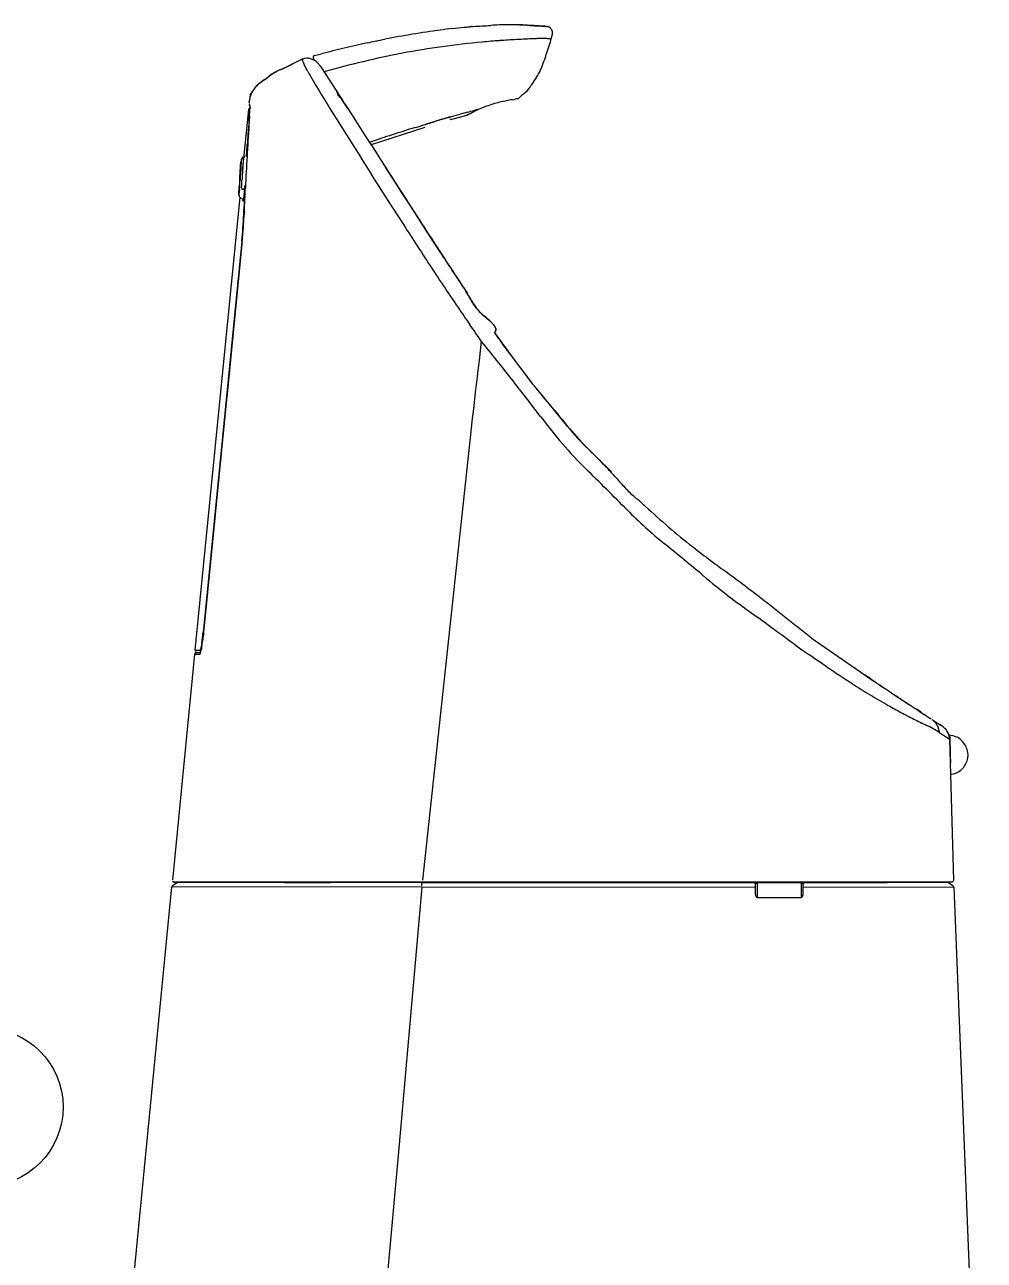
# Model space of a CAD drawing. Units: millimetres at full size. Extents: x -10070 to 9730, y -7239 to 6561.
# Drawn here: x -8074.2 to -7832, y -4742.1 to -4430.2 of the extents above; entities that cross this region are included whole.
import ezdxf

# ---------------------------------------------------------------- set-up
doc = ezdxf.new("R2010")
doc.units = ezdxf.units.MM
doc.header["$LTSCALE"] = 50
doc.header["$PDMODE"] = 32
doc.header["$PDSIZE"] = 40
doc.layers.add('B-F_寸法・方位', color=7, linetype='Continuous', lineweight=25)

msp = doc.modelspace()

# ---------------------------------------------------------------- linework, layer by layer
at = {"layer": 'B-F_寸法・方位'}
for p, q in [((-7963.27, -4430.89), (-7963.04, -4430.87)), ((-7963.04, -4430.87), (-7962.81, -4430.84)), ((-7962.81, -4430.84), (-7962.57, -4430.82)), ((-7962.57, -4430.82), (-7962.34, -4430.8)), ((-7962.34, -4430.8), (-7962.11, -4430.78)), ((-7962.11, -4430.78), (-7961.87, -4430.75)), ((-7961.87, -4430.75), (-7961.73, -4430.74)), ((-7961.5, -4430.72), (-7961.39, -4430.71)), ((-7961.18, -4430.69), (-7961.39, -4430.71)), ((-7961.18, -4430.69), (-7961.08, -4430.68)), ((-7961.08, -4430.68), (-7960.94, -4430.66)), ((-7960.94, -4430.66), (-7959.45, -4430.6)), ((-7941, -4432.71), (-7941.26, -4433.66)), ((-8001.06, -4438.04), (-7999.29, -4437.6)), ((-8000.23, -4439.86), (-7999.59, -4440.62)), ((-8000.23, -4439.86), (-7999.59, -4440.62)), ((-8017.55, -4450.16), (-8017.42, -4450.16)), ((-7992.64, -4451.38), (-7993.75, -4449.66)), ((-8017.7, -4451.66), (-8019.25, -4467.3)), ((-8017.7, -4451.66), (-8017.47, -4451.66)), ((-8017.43, -4453.24), (-8017.58, -4455.65)), ((-8017.43, -4453.25), (-8017.58, -4455.67)), ((-7997.14, -4451.38), (-7991.37, -4460.56)), ((-7992.64, -4451.38), (-7991.11, -4453.77)), ((-7991.11, -4453.77), (-7989.57, -4456.16)), ((-7966.73, -4453.52), (-7966.12, -4453.35)), ((-7962.59, -4453.14), (-7966.44, -4454.21)), ((-7966.12, -4453.35), (-7965.51, -4453.18)), ((-7965.51, -4453.18), (-7964.9, -4453.01)), ((-7964.9, -4453.01), (-7964.29, -4452.83)), ((-7960.63, -4451.82), (-7960.49, -4451.78)), ((-8017.76, -4457), (-8017.82, -4457.88)), ((-8017.7, -4456.13), (-8017.76, -4457)), ((-8017.64, -4455.26), (-8017.7, -4456.13)), ((-8017.58, -4454.39), (-8017.64, -4455.26)), ((-7989.57, -4456.16), (-7988.04, -4458.55)), ((-7973.15, -4456.16), (-7986.75, -4460.57)), ((-7972.35, -4455.18), (-7972.17, -4455.13)), ((-7972.35, -4455.18), (-7972.18, -4455.13)), ((-7972.18, -4455.13), (-7972.01, -4455.08)), ((-7972.17, -4455.13), (-7971.99, -4455.07)), ((-7972.01, -4455.08), (-7971.84, -4455.02)), ((-7971.99, -4455.07), (-7971.81, -4455.02)), ((-7971.84, -4455.02), (-7971.66, -4454.97)), ((-7971.81, -4455.02), (-7971.63, -4454.96)), ((-7971.66, -4454.97), (-7971.49, -4454.92)), ((-7971.63, -4454.96), (-7971.46, -4454.91)), ((-7971.15, -4454.81), (-7971.49, -4454.92)), ((-7971.46, -4454.91), (-7971.28, -4454.85)), ((-7971.28, -4454.85), (-7971.1, -4454.8)), ((-7971.15, -4454.81), (-7970.98, -4454.76)), ((-7971.1, -4454.8), (-7970.92, -4454.74)), ((-7970.98, -4454.76), (-7970.81, -4454.71)), ((-7970.92, -4454.74), (-7970.74, -4454.69)), ((-7970.81, -4454.71), (-7970.64, -4454.65)), ((-7970.74, -4454.69), (-7970.56, -4454.63)), ((-7970.56, -4454.63), (-7970.23, -4454.53)), ((-7988.04, -4458.55), (-7986.51, -4460.94)), ((-7987.36, -4459.62), (-7986.26, -4461.34)), ((-8018.15, -4463.11), (-8018.21, -4463.54)), ((-7986.51, -4460.94), (-7984.98, -4463.33)), ((-8019.51, -4464.32), (-8019.68, -4465.58)), ((-8019.56, -4465.06), (-8019.6, -4465.8)), ((-8019.51, -4464.32), (-8019.56, -4465.06)), ((-7984.98, -4463.33), (-7983.45, -4465.73)), ((-7983.79, -4465.19), (-7983.39, -4465.83)), ((-7983.45, -4465.73), (-7981.92, -4468.12)), ((-7983.39, -4465.83), (-7982.98, -4466.46)), ((-7981.88, -4475.56), (-7986.63, -4468.07)), ((-7982.98, -4466.46), (-7982.58, -4467.09)), ((-7982.58, -4467.09), (-7982.17, -4467.73)), ((-7982.17, -4467.73), (-7981.77, -4468.36)), ((-7981.92, -4468.12), (-7980.39, -4470.51)), ((-7981.09, -4469.42), (-7979.98, -4471.15)), ((-8019.93, -4471.75), (-8020.11, -4473.01)), ((-8018.65, -4471.47), (-8018.64, -4471.26)), ((-8018.64, -4471.26), (-8018.57, -4470.82)), ((-8018.57, -4470.8), (-8018.63, -4471.24)), ((-7980.39, -4470.51), (-7978.86, -4472.9)), ((-7979.31, -4472.21), (-7977.33, -4475.3)), ((-8019.89, -4473.77), (-8031.2, -4588.16)), ((-7981.88, -4475.56), (-7981.73, -4475.78)), ((-7981.73, -4475.78), (-7979.51, -4479.25)), ((-7978.86, -4472.9), (-7977.33, -4475.3)), ((-7977.33, -4475.3), (-7972.55, -4482.73)), ((-8019.37, -4484.85), (-8029.14, -4583.66)), ((-8019.26, -4484.8), (-8029.03, -4583.66)), ((-7966.98, -4491.23), (-7966.28, -4492.29)), ((-7965.58, -4493.34), (-7964.88, -4494.4)), ((-7964.19, -4495.45), (-7963.9, -4495.88)), ((-7963.49, -4496.51), (-7963.2, -4496.94)), ((-7955.64, -4507.95), (-7955.57, -4508.04)), ((-7955.57, -4508.04), (-7954.63, -4509.34)), ((-7955.57, -4508.04), (-7955.03, -4508.79)), ((-7955.03, -4508.79), (-7954.48, -4509.54)), ((-7958.92, -4510.11), (-7958.85, -4510.21)), ((-7949.05, -4516.92), (-7948.02, -4518.28)), ((-7947.69, -4518.71), (-7945.99, -4520.95)), ((-7961.76, -4534.56), (-7973.76, -4646.19)), ((-8026.1, -4554), (-8029.03, -4583.66)), ((-7875.57, -4585.08), (-7874.59, -4585.77)), ((-7874.59, -4585.77), (-7862.05, -4594.43)), ((-8031.3, -4589.16), (-8036.9, -4646.16)), ((-8031.3, -4589.16), (-8029.93, -4589.16)), ((-8031.2, -4588.16), (-8029.86, -4588.16)), ((-8029.86, -4588.16), (-8029.84, -4588.37)), ((-7860.06, -4595.77), (-7859.41, -4596.2)), ((-7850.44, -4602.18), (-7849.91, -4602.53)), ((-7849.91, -4602.53), (-7849.38, -4602.88)), ((-7849.38, -4602.88), (-7848.85, -4603.22)), ((-7848.85, -4603.22), (-7848.32, -4603.57)), ((-7848.32, -4603.57), (-7847.8, -4603.92)), ((-7847.8, -4603.92), (-7847.27, -4604.27)), ((-7847.27, -4604.27), (-7846.74, -4604.61)), ((-7846.74, -4604.61), (-7846.21, -4604.96)), ((-7846.21, -4604.96), (-7845.68, -4605.3)), ((-7845.47, -4605.44), (-7845.68, -4605.3)), ((-7845.47, -4605.44), (-7845.36, -4605.51)), ((-7840.71, -4610.6), (-7839.7, -4646.2)), ((-7840.59, -4614.55), (-7840.53, -4616.63)), ((-7840.49, -4618.17), (-7840.47, -4618.91)), ((-8036.84, -4647.51), (-8035.68, -4646.79)), ((-7840.2, -4646.71), (-8036.41, -4646.71)), ((-8008.71, -4646.79), (-8035.68, -4646.79)), ((-8008.71, -4646.79), (-7997.11, -4646.79)), ((-7973.91, -4646.8), (-7997.11, -4646.79)), ((-7973.91, -4646.8), (-7890.21, -4646.8)), ((-7973.91, -4647.59), (-7973.91, -4646.8)), ((-7889.71, -4649.78), (-7889.71, -4647.21)), ((-7889.21, -4650.56), (-7889.21, -4646.79)), ((-7889.21, -4646.79), (-7878.21, -4646.79)), ((-7878.21, -4646.79), (-7878.21, -4650.58)), ((-7877.71, -4649.8), (-7877.71, -4647.21)), ((-7877.21, -4646.8), (-7875.26, -4646.8)), ((-7875.26, -4646.8), (-7856.49, -4646.8)), ((-7843.64, -4646.8), (-7856.49, -4646.8)), ((-7841.02, -4646.8), (-7843.64, -4646.8)), ((-7841.02, -4646.8), (-7839.86, -4647.6)), ((-8073.86, -5026.16), (-8037.07, -4647.88)), ((-7973.94, -4647.99), (-8037.07, -4647.88)), ((-7973.94, -4647.99), (-7979.65, -4712.93)), ((-7889.71, -4648), (-7973.94, -4647.99)), ((-7839.65, -4647.99), (-7877.71, -4648)), ((-7839.65, -4647.99), (-7831.97, -4840.13)), ((-7889.21, -4650.56), (-7878.21, -4650.58)), ((-7979.65, -4712.93), (-7985.54, -4777.87))]:
    msp.add_line(p, q, dxfattribs=at)
for points in [[(-7961.73, -4430.74), (-7961.6, -4430.73), (-7961.5, -4430.72)], [(-7999.59, -4440.62), (-7999.45, -4440.84), (-7999.3, -4441.07), (-7999.15, -4441.29), (-7999.01, -4441.52), (-7998.86, -4441.74), (-7998.72, -4441.97), (-7998.57, -4442.19), (-7998.42, -4442.42), (-7998.28, -4442.64), (-7998.13, -4442.87)], [(-7999.59, -4440.62), (-7998.2, -4442.77), (-7996.81, -4444.92), (-7995.42, -4447.07), (-7994.86, -4447.93), (-7994.31, -4448.79), (-7993.75, -4449.66)], [(-8019.68, -4465.58), (-8019.73, -4466.32), (-8019.77, -4467.06), (-8019.82, -4467.8), (-8019.86, -4468.55)], [(-8019.6, -4465.8), (-8019.65, -4466.55), (-8019.69, -4467.29)], [(-8019.02, -4464.01), (-8019.06, -4464.75), (-8019.1, -4465.5), (-8019.15, -4466.24), (-8019.19, -4466.98)], [(-8018.57, -4470.82), (-8018.61, -4471.55), (-8018.64, -4472.27), (-8018.67, -4473), (-8018.71, -4473.73)], [(-8018.78, -4472.86), (-8018.81, -4473.02), (-8018.83, -4473.19), (-8018.86, -4473.35), (-8018.88, -4473.52), (-8018.9, -4473.68), (-8018.93, -4473.84), (-8018.95, -4474.01), (-8018.98, -4474.17), (-8019, -4474.33), (-8019.02, -4474.5)], [(-8018.73, -4477.41), (-8018.75, -4477.86), (-8018.78, -4478.32)], [(-8019.26, -4484.8), (-8021.21, -4504.58), (-8023.17, -4524.35)], [(-7972.55, -4482.73), (-7970.89, -4485.28), (-7969.24, -4487.83)], [(-7958.92, -4510.11), (-7959.2, -4512.56), (-7959.49, -4515), (-7959.77, -4517.45), (-7960.06, -4519.89), (-7960.35, -4522.33), (-7960.63, -4524.78), (-7960.91, -4527.22), (-7961.19, -4529.67), (-7961.47, -4532.11), (-7961.76, -4534.56)], [(-7858.35, -4596.91), (-7857.56, -4597.44), (-7856.77, -4597.97), (-7855.98, -4598.5)], [(-7845.15, -4605.65), (-7844.89, -4605.82), (-7844.63, -4605.99), (-7844.36, -4606.16), (-7844.1, -4606.33), (-7843.84, -4606.51), (-7843.58, -4606.67), (-7843.32, -4606.84), (-7843.04, -4607.03), (-7842.93, -4607.09)], [(-7843.34, -4608.89), (-7843.08, -4609.06), (-7842.81, -4609.24), (-7842.55, -4609.41), (-7842.29, -4609.58), (-7842.02, -4609.75), (-7841.76, -4609.92), (-7841.5, -4610.09), (-7841.22, -4610.27), (-7840.98, -4610.43), (-7840.71, -4610.6)], [(-7840.72, -4609.58), (-7840.7, -4610.08), (-7840.59, -4614.55)]]:
    msp.add_lwpolyline(points, dxfattribs=at)
for centre, radius, start, end in [((-7943.48, -4625), 195.12, 97.6008, 99.6774), ((-7951.84, -4562.41), 131.98, 96.2848, 97.6008), ((-8208.17, -2234.93), 2209.57, 276.28483, 276.36343), ((-7965.91, -4300.92), 129.84, 272.1914, 274.1303), ((-7951.47, -4500.9), 70.66, 90.5685, 94.1303), ((-7951.5, -4497.26), 67.02, 86.4188, 90.5685), ((-7954.76, -4589.07), 158.85, 86.8796, 88.1963), ((-7895.27, -3598.73), 833.27, 266.41875, 266.75266), ((-8050.22, -6340.16), 1912.54, 86.77026, 86.87962), ((-7939.78, -4420.79), 10.23, 254.7373, 255.5423), ((-7941.79, -4428.59), 2.18, 255.5423, 259.321), ((-7942.45, -4432.11), 1.41, 41.7973, 79.321), ((-7942.8, -4432.43), 1.88, 13.1513, 41.7973), ((-7942.12, -4432.27), 1.18, 2.6981, 13.1513), ((-7947.65, -4623.01), 192.38, 102.0228, 103.7937), ((-8072.67, -4035.96), 407.82, 282.0228, 282.3442), ((-8421.23, -2443.23), 2038.25, 282.34415, 282.40844), ((-7832.48, -5275.93), 855.45, 99.67739, 100.15111), ((-7939.54, -4644.85), 211.09, 95.1995, 100.7222), ((-7939.24, -4648.08), 214.34, 94.034, 95.1995), ((-7934.62, -4713.63), 280.06, 93.142, 94.034), ((-7934.47, -4716.26), 282.68, 92.7001, 93.142), ((-7934.84, -4708.58), 275, 92.2459, 92.7001), ((-7935.43, -4693.5), 259.91, 92.0056, 92.2459), ((-7936.02, -4676.7), 243.1, 91.7487, 92.0056), ((-7942.97, -4448.89), 15.18, 87.6219, 91.7487), ((-7600.13, -4542.69), 358.13, 162.2754, 162.9511), ((-7942.11, -4428.21), 5.52, 267.6219, 278.9353), ((-7937.85, -4433.12), 3.18, 169.951, 172.5434), ((-7951.26, -4430.75), 10.44, 349.951, 350.7402), ((-7941.97, -4432.26), 1.03, 350.7402, 2.6981), ((-8000.75, -4438.63), 0.664, 117.8127, 157.271), ((-7618.65, -5963.08), 1572.26, 103.79366, 104.01035), ((-7938.67, -4649.44), 215.76, 100.7222, 106.1255), ((-7982.94, -4425.3), 42.28, 337.2319, 342.9511), ((-8027.84, -4399.09), 46.24, 293.0606, 296.9647), ((-8055.71, -4342.57), 109.24, 294.8901, 296.5032), ((-8046.81, -4360.43), 89.28, 296.5032, 298.4767), ((-8038.25, -4378.63), 69.2, 296.9647, 298.2007), ((-8167.5, -4137.6), 342.69, 298.2007, 298.4502), ((-8005.42, -4431.76), 7.24, 279.3612, 282.6737), ((-7995.12, -4435.86), 9.61, 198.4838, 208.9502), ((-8001.13, -4450.82), 12.29, 100.7215, 102.6736), ((-8106.37, -4497.4), 117.52, 28.0919, 28.9502), ((-8002.94, -4441.25), 2.55, 81.9714, 100.7215), ((-8003.09, -4442.25), 3.57, 68.4987, 81.9714), ((-8005.92, -4449.44), 11.29, 64.2465, 68.4987), ((-8000.9, -4438.57), 0.501, 157.271, 208.1136), ((-7999.62, -4437.55), 2.13, 216.011, 229.2826), ((-7992.47, -4429.24), 13.1, 229.2826, 231.448), ((-8002.22, -4441.77), 2.77, 47.0724, 64.2465), ((-8001.89, -4441.46), 2.3, 48.1315, 52.2411), ((-7996.83, -4435.81), 5.29, 228.1315, 229.9158), ((-7954.65, -4524.81), 99.98, 126.2493, 127.1951), ((-8141.58, -4265.1), 220.03, 305.1521, 305.9553), ((-8117.71, -4302.42), 175.79, 306.2493, 306.7872), ((-8004.6, -4453.69), 13.09, 113.0606, 126.7873), ((-8003.04, -4456.1), 15.92, 114.8901, 125.9553), ((-7801.34, -4328.48), 231.18, 209.4275, 212.1156), ((-7927.98, -4456.14), 21.18, 143.7751, 149.9198), ((-7952.84, -4437.93), 9.64, 323.7751, 337.2319), ((-8016.82, -4447.96), 0.463, 122.8537, 174.2648), ((-8014.21, -4448.82), 3.03, 141.3103, 169.7244), ((-8017.69, -4446.62), 1.14, 302.8537, 325.0207), ((-8046.13, -4426.71), 35.86, 325.0207, 327.1842), ((-8037.39, -4430.26), 26.66, 321.3103, 324.0775), ((-8012.77, -4448.23), 3.84, 127.1951, 147.1842), ((-8012.67, -4448.17), 3.86, 125.1521, 144.0775), ((-7997.76, -4448.22), 2.61, 22.328, 27.8286), ((-7996.24, -4447.59), 0.96, 7.4653, 22.328), ((-7993.64, -4447.25), 1.66, 187.4653, 229.8929), ((-7880.5, -4526.24), 103.72, 130.4783, 131.8091), ((-7952.39, -4442), 7.03, 310.4783, 329.9198), ((-8017.31, -4450.3), 0.228, 185.9633, 216.8344), ((-8017.15, -4450.29), 0.388, 185.9356, 204.8029), ((-8041.49, -4443.87), 24.69, 346.165, 349.7244), ((-8020.13, -4448.79), 2.8, 339.3272, 358.556), ((-8008.66, -4447.73), 9.09, 193.0494, 193.7973), ((-8017.28, -4450.35), 0.246, 204.8029, 234.1261), ((-8011.85, -4448.51), 5.81, 193.7973, 194.9674), ((-8018.19, -4450.96), 0.87, 28.5433, 36.8344), ((-8052.53, -4449.67), 35.26, 356.3304, 358.4639), ((-8004.7, -4449.18), 12.64, 174.2648, 178.556), ((-8046.05, -4450.07), 28.77, 356.2449, 358.8345), ((-7998.31, -4452.79), 5.58, 36.7278, 49.8929), ((-8000.49, -4454.42), 8.3, 28.9066, 36.7278), ((-7978.34, -4442.19), 17, 208.9066, 212.7279), ((-7946.15, -4482.17), 33.37, 107.1257, 113.1215), ((-7946.69, -4480.43), 31.54, 100.7839, 107.1257), ((-7882.59, -4816.94), 374.1, 100.6693, 100.7839), ((-7945.67, -4482.11), 33.38, 99.3852, 100.6693), ((-7953.43, -4435.21), 14.15, 279.3852, 282.421), ((-7949.45, -4453.26), 4.33, 92.5149, 102.421), ((-8017.07, -4451.87), 0.671, 102.1186, 162.1949), ((-8253.23, -4438.44), 236.19, 356.128, 356.4593), ((-8032.95, -4452.07), 15.48, 356.4593, 1.5079), ((-8539.01, -4418.47), 522.74, 356.1864, 356.3304), ((-8524.39, -4418.67), 508.14, 356.0982, 356.2449), ((-8017.24, -4451.54), 0.33, 89.391, 119.7148), ((-8017.13, -4441.09), 10.12, 269.391, 270.4038), ((-8058.35, -4149.36), 317.61, 286.3489, 286.6677), ((-8045.37, -4192.96), 272.12, 286.3089, 286.6811), ((-7586.21, -5723.78), 1326.07, 106.69944, 106.76667), ((-7965.96, -4458.29), 4.83, 102.375, 105.5794), ((-7966.67, -4455.56), 2.02, 99.34, 105.4779), ((-7966.52, -4455.74), 2.22, 95.4162, 102.375), ((-7968.18, -4446.4), 7.27, 279.34, 281.0419), ((-7877.52, -4761.16), 320.3, 105.3782, 105.7181), ((-7937.35, -4498.99), 52.33, 116.7958, 118.8353), ((-8274.87, -3316.43), 1178.08, 285.37822, 285.47062), ((-7946.91, -4480.06), 31.12, 113.3672, 116.7958), ((-7950.42, -4490.65), 40.15, 103.6172, 104.5249), ((-7943.39, -4519.65), 69.99, 103.0965, 103.6172), ((-4419.25, -4679.18), 3605.26, 176.44529, 176.57017), ((-4419.11, -4678.76), 3605.38, 176.45236, 176.57733), ((-7882.51, -4760.48), 318.21, 107.0121, 108.1047), ((-8114.63, -4001.8), 475.19, 287.0121, 287.3257), ((-7972.85, -4455.7), 0.313, 110.4189, 159.7303), ((-8680.47, -2187.99), 2375.21, 287.32567, 287.38841), ((-7976.83, -4445.02), 11.08, 290.4189, 291.9057), ((-7970.93, -4459.67), 4.71, 109.6882, 111.9057), ((-7970.21, -4461.7), 6.86, 108.1656, 109.6882), ((-7951.39, -4513.99), 62.38, 106.3488, 107.9719), ((-7952.97, -4508.76), 56.92, 106.3089, 108.0878), ((-7849.81, -4848.83), 412.28, 106.7667, 106.9829), ((-7966.48, -4453.83), 0.378, 208.1444, 241.8037), ((-7966.45, -4453.78), 0.432, 241.8037, 271.4432), ((-7657.13, -4482.68), 361.55, 176.0655, 176.4812), ((-7820.79, -4949.26), 516.82, 108.1047, 108.7775), ((-8019.26, -4462.75), 1.12, 325.6718, 331.7228), ((-8018.84, -4462.97), 0.653, 331.7228, 342.0853), ((-8019.25, -4463.24), 1, 351.5279, 359.7748), ((-8017.98, -4463.24), 0.259, 148.5533, 179.7748), ((-8016.72, -4463.46), 1.48, 166.8493, 177.2575), ((-9344.77, -4378.91), 1329.29, 356.36811, 356.48115), ((-5992.94, -3203.35), 2361, 212.1739, 212.38926), ((-9111.6, -4404.86), 1093.6, 356.61999, 356.81634), ((-8037.89, -4462.62), 18.44, 350.8319, 352.8369), ((-7923.89, -4476.95), 96.45, 172.4535, 172.8369), ((-8018.32, -4464.72), 1.26, 132.3255, 159.4931), ((-8018.48, -4464.54), 1.02, 99.0449, 132.3255), ((-8018.56, -4464.16), 0.479, 133.7986, 161.2558), ((-8018.52, -4464.2), 0.536, 109.1717, 133.7986), ((-7566.96, -4490.53), 451.91, 176.5702, 177.5664), ((-7566.31, -4490.53), 452.55, 176.5773, 177.5729), ((-7176.24, -4519.16), 845.13, 176.61998, 176.87406), ((-7697.25, -4488.08), 323.2, 176.5347, 176.9306), ((-9185.46, -4409.13), 1167.21, 356.92455, 357.03421), ((-7702.78, -4485.94), 317.46, 176.631, 177.0342), ((-9188.24, -4408.6), 1170.5, 356.92227, 357.03162), ((-7701.38, -4485.7), 318.37, 176.6296, 177.0316), ((-1467.18, -275.48), 7747.26, 212.75012, 212.88909), ((-4517.94, -2244.8), 4116.1, 212.66906, 212.93016), ((-9242.43, -4405.23), 1224.19, 356.82608, 356.93061), ((-8019.08, -4471.39), 0.359, 188.8015, 224.9179), ((-8018.88, -4471.19), 0.645, 224.9179, 245.4824), ((-8019.26, -4470.9), 0.884, 277.4884, 297.5574), ((-8019.06, -4471.28), 0.454, 297.5574, 335.5215), ((-8034.06, -4470.7), 15.43, 351.9579, 354.5603), ((-8038.27, -4470.3), 19.65, 354.5603, 356.6033), ((-8973.86, -4430.74), 956.26, 357.38534, 357.56642), ((-8975.15, -4430.82), 957.55, 357.3919, 357.57287), ((-8019.62, -4473.05), 0.492, 175.5275, 192.0894), ((-8020.98, -4473.34), 0.897, 2.9713, 12.0894), ((-8019.5, -4473.26), 0.584, 182.9713, 196.6995), ((-8019.53, -4473.27), 0.554, 196.6995, 211.167), ((-8020.73, -4474), 0.85, 21.52, 31.167), ((-8019.59, -4473.54), 0.38, 201.5199, 222.89), ((-8018.81, -4472.82), 1.44, 222.89, 234.1645), ((-8019.1, -4473.23), 0.94, 234.1645, 251.4064), ((-8019.73, -4474.92), 0.865, 49.3954, 68.1272), ((-8019.44, -4474.59), 0.429, 12.614, 49.3954), ((-8019.61, -4474.61), 0.514, 343.4827, 357.8165), ((-8019.12, -4474.69), 0.106, 295.5079, 13.917), ((-8018.62, -4474.57), 0.407, 169.825, 193.917), ((-7749.27, -4486.02), 269.71, 177.388, 177.8508), ((-12794.39, -4256.27), 4780.77, 357.34912, 357.38534), ((-12800.82, -4256.55), 4787.19, 357.3557, 357.3919), ((-8252.81, -4465.23), 234.28, 356.0254, 356.8558), ((-8278.87, -4463.32), 260.51, 356.0876, 356.9063), ((-9009.69, -4438.72), 991.59, 357.72494, 357.85083), ((-8240.16, -4466.35), 221.7, 356.4369, 356.9054), ((-8156.59, -4471.92), 137.83, 354.6137, 356.0254), ((-8162.45, -4471.28), 143.83, 354.605, 356.0876), ((-8126.34, -4473.43), 107.66, 355.4723, 356.4369), ((-6504.09, -3533.05), 1752.75, 212.67255, 213.11056), ((-6489.19, -3523.01), 1766.7, 212.88909, 213.49845), ((-6385.48, -3454.37), 1891.07, 212.93016, 213.49845), ((-7799.11, -4377.25), 202.9, 213.0229, 214.4791), ((-7459.47, -4156.1), 612.16, 213.11056, 214.36463), ((-8202.74, -4654.44), 286.74, 33.4487, 34.4791), ((-7988, -4512.58), 29.37, 26.8338, 33.4487), ((-8008.71, -4527.95), 55.06, 29.8158, 33.4916), ((-7949.53, -4493.12), 13.74, 206.8338, 220.9197), ((-7951.11, -4494.95), 11.31, 209.8158, 227.5675), ((-7557.25, -4222.96), 493.71, 214.3646, 214.9627), ((-7949.79, -4493.34), 13.4, 220.9197, 230.8602), ((-7937.17, -4479.69), 31.98, 227.5675, 230.9927), ((-7979.49, -4529.85), 33.67, 46.8965, 50.8602), ((-8680.89, -5008.65), 877.37, 34.62615, 34.96269), ((-7965.16, -4514.24), 12.48, 42.2302, 50.9927), ((-7960.95, -4510.04), 6.54, 31.131, 46.8965), ((-7960.64, -4510.15), 6.39, 36.0499, 42.2302), ((-7956.18, -4507.16), 0.961, 304.593, 31.131), ((-7956.78, -4507.33), 1.6, 11.7957, 36.0499), ((-7956.27, -4507.03), 1.12, 304.593, 332.9858), ((-7955.99, -4507.17), 0.802, 332.9858, 11.7957), ((-7374.04, -4087.92), 717.4, 215.97417, 216.55206), ((-8413.89, -4843.12), 567.75, 35.6099, 35.9837), ((-8525.25, -4970.22), 729.67, 38.13237, 39.08265), ((-7846.33, -4436.63), 130.36, 215.6099, 217.2375), ((-7617.73, -4268.59), 414.05, 216.5521, 217.5533), ((-8517.09, -4963.82), 719.3, 37.16839, 38.13237), ((-8161.49, -4706.72), 284.52, 39.3661, 40.7626), ((-8236.19, -4768.59), 381.5, 39.3106, 40.4754), ((-8533.43, -5011.87), 765.62, 38.84709, 39.36608), ((-7446.42, -4121.93), 639.24, 219.31062, 220.00579), ((-7823.24, -4437.76), 151.42, 217.1684, 220.4561), ((-7886.75, -4491.05), 64.71, 218.8471, 225.8858), ((-7883.95, -4489.14), 68.03, 220.0058, 225.5899), ((-7864.7, -4473.11), 96.94, 220.4561, 225.5892), ((-8496.39, -5119.84), 811.1, 45.32358, 45.88582), ((-8071.12, -4680.2), 199.44, 43.6837, 45.5899), ((-8540.64, -5163.1), 868.97, 45.10505, 45.58916), ((-7980.73, -4593.87), 74.44, 41.12, 43.6837), ((-8868.11, -5491.77), 1332.93, 44.78944, 45.10505), ((-7870.95, -4498.03), 71.29, 221.12, 223.797), ((-7894.18, -4520.31), 39.1, 223.797, 226.2245), ((-7904.18, -4530.74), 24.65, 226.2245, 230.0736), ((-7896.32, -4521.36), 36.89, 230.0736, 231.6188), ((-7925.3, -4557.95), 9.79, 45.8001, 51.6188), ((-7838.77, -4469.98), 117.45, 224.7894, 231.012), ((-7905.22, -4537.29), 19.02, 225.8001, 227.7993), ((-7502.09, -4092.74), 619.14, 227.77042, 228.4949), ((-7877.58, -4506.81), 60.17, 227.7993, 228.4314), ((-7827.55, -4460.54), 128.02, 228.4949, 231.9977), ((-8287.92, -5024.86), 596.43, 49.78555, 51.01206), ((-7696.36, -4292.63), 341.1, 231.9977, 233.8006), ((-8152.46, -4915.83), 431.17, 52.3743, 53.8006), ((-7804.13, -4452.67), 152.86, 229.7856, 232.7119), ((-7716.19, -4337.18), 298.03, 232.7119, 234.213), ((-8310.42, -5120.77), 689.93, 51.65342, 52.3743), ((-8266.5, -5100.57), 643.03, 53.51708, 54.21304), ((-10018.91, -7280.47), 3443.69, 51.50899, 51.65342), ((-8168.91, -4568.41), 140.6, 352.8049, 353.2894), ((-8242.72, -4559.73), 214.92, 353.2894, 353.6064), ((-7215.83, -4675.69), 818.39, 173.54348, 173.67763), ((-8282.43, -4555.13), 255, 353.2493, 353.5759), ((-8821.95, -5851.68), 1577.22, 53.23334, 53.51708), ((-8030.98, -4587.44), 1.33, 327.3292, 350.8765), ((-8068.97, -4582.11), 39.81, 350.6994, 351.674), ((-8064.24, -4582.1), 35.02, 350.8765, 351.7826), ((-8010.18, -4589.91), 19.61, 170.1787, 171.7826), ((-8006.12, -4591.31), 23.71, 170.0525, 171.674), ((-8060.5, -4582.1), 31.45, 350.1874, 353.6776), ((-8041.29, -4584.52), 11.97, 350.1787, 352.8049), ((-8043.58, -4584.74), 14.32, 350.0525, 352.738), ((-8190.99, -4565.95), 162.92, 352.738, 353.2493), ((-8030.66, -4589.37), 0.671, 102.1262, 162.238), ((-8029.61, -4589.7), 1.77, 152.945, 162.2395), ((-8030.82, -4589.19), 0.468, 112.6612, 155.1497), ((-8030.93, -4589.03), 0.285, 99.1926, 152.945), ((-8030.82, -4588.32), 0.334, 207.0363, 248.2224), ((-8030.73, -4589.42), 0.723, 84.4011, 112.6612), ((-8030.28, -4586.97), 1.79, 248.2224, 256.2608), ((-8030.32, -4585.31), 3.41, 264.4011, 271.9066), ((-8029.74, -4602.77), 14.06, 90.0859, 91.9066), ((-8031.28, -4588.28), 1.61, 326.9553, 350.6994), ((-8099.62, -4927.06), 404.95, 55.7324, 56.8019), ((-7690.25, -4326.22), 322.09, 235.7324, 237.0771), ((-7789.84, -4480.04), 138.85, 237.0771, 239.27), ((-7875.41, -4615.71), 25.12, 54.2286, 57.8759), ((-7246, -3685.02), 1098.43, 235.88539, 236.24957), ((-7846.83, -4576.03), 23.77, 234.2286, 238.0835), ((-7712.57, -4350.05), 290.07, 239.27, 240.3198), ((-7313.7, -3786.34), 976.57, 236.24957, 236.65919), ((-7586.78, -4198.06), 482.52, 236.0882, 236.4835), ((-7253.53, -3694.89), 1086.04, 236.48353, 236.65919), ((-7788.85, -4483.88), 136.03, 240.3198, 241.8537), ((-7845.25, -4595.14), 8.75, 233.6448, 241.5701), ((-7862.09, -4626.24), 26.61, 58.9619, 61.5701), ((-7849.42, -4605.18), 2.04, 40.5013, 58.9619), ((-7766.22, -4441.58), 184, 241.8537, 242.9876), ((-7794.75, -4497.56), 121.17, 242.9876, 244.7115), ((-7846.62, -4602.79), 1.64, 220.5013, 243.4555), ((-7849.01, -4607.57), 3.7, 53.1091, 63.4555), ((-7844.68, -4601.8), 3.5, 233.1091, 244.0376), ((-7772.67, -4529.96), 104.8, 226.2412, 226.7499), ((-7846.39, -4608.32), 2.79, 27.8329, 46.7499), ((-8042.35, -4911.67), 364.05, 56.7197, 56.9285), ((-7857.69, -4630.77), 26.16, 56.7391, 64.7115), ((-7835.53, -4602.59), 9.49, 207.8329, 210.8364), ((-7844.82, -4608.13), 1.33, 9.593, 30.8364), ((-7868.26, -4612.1), 25.11, 8.4568, 9.593), ((-7835.66, -4607.25), 7.85, 188.4568, 192.0891), ((-7852.16, -4621.69), 17.27, 56.5429, 57.0156), ((-7836.04, -4597.29), 11.98, 236.5429, 237.2242), ((-7845.12, -4611.19), 4.63, 40.4098, 56.7197), ((-7774.37, -4535.88), 98.77, 226.3588, 226.8999), ((-7843.76, -4610.03), 2.79, 27.9111, 46.8999), ((-7843.95, -4610.19), 3.08, 28.2561, 40.4098), ((-7833.01, -4604.34), 9.37, 207.9111, 210.959), ((-7846.28, -4611.44), 5.73, 21.7005, 28.2561), ((-7842.19, -4609.84), 1.33, 9.6745, 30.959), ((-7843.02, -4610.15), 2.22, 4.9093, 21.7005), ((-7865.26, -4613.78), 24.74, 8.5185, 9.6745), ((-7842.7, -4620.26), 10.87, 71.2101, 79.4723), ((-7835.65, -4609.51), 5.17, 184.9093, 192.166), ((-7833.04, -4608.95), 7.85, 188.5185, 192.1611), ((-7840.4, -4613.5), 3.73, 47.4104, 71.2101), ((-7841.76, -4614.97), 5.72, 32.6116, 47.4104), ((-7842.19, -4615.25), 6.24, 19.0207, 32.6116), ((-7841.63, -4614.19), 5.64, 311.1645, 340.8437), ((-7840.38, -4614.63), 4.32, 340.8437, 19.0207), ((-7843.47, -4607.09), 12.81, 283.5803, 289.8869), ((-7840.39, -4615.61), 3.76, 289.8869, 311.1645), ((-8036.52, -4646.32), 0.335, 207.0549, 248.2216), ((-8035.98, -4644.98), 1.79, 248.2216, 256.267), ((-7889.86, -4644.92), 1.91, 259.2753, 263.6153), ((-7890.36, -4647.36), 0.671, 45.1309, 76.9878), ((-7890.1, -4647.11), 0.297, 56.2362, 83.6153), ((-7890.2, -4647.26), 0.472, 30.8869, 56.2362), ((-7890.36, -4647.36), 0.658, 12.7067, 45.1309), ((-7890.47, -4647.42), 0.781, 15.4307, 30.8869), ((-7888.36, -4647.55), 1.39, 159.9107, 165.812), ((-7889.2, -4647.25), 0.504, 143.6945, 159.9107), ((-7889.33, -4647.15), 0.342, 107.5519, 143.6945), ((-7889.18, -4647.61), 0.827, 92.1816, 107.5519), ((-7878.27, -4647.75), 0.963, 77.9518, 86.5897), ((-7878.16, -4647.25), 0.452, 59.6801, 77.9518), ((-7878.12, -4647.18), 0.368, 26.8403, 59.6801), ((-7878.86, -4647.55), 1.19, 16.4271, 26.8403), ((-7877.22, -4647.35), 0.515, 126.9368, 164.59), ((-7877.07, -4647.54), 0.756, 100.7976, 126.9368), ((-7840.35, -4646.06), 0.665, 283.1839, 348.5464), ((-8036.31, -4648.1), 0.794, 131.911, 164.3014), ((-7888.59, -4649.77), 1.13, 180.4456, 211.8705), ((-7889.16, -4650.11), 0.463, 214.3758, 238.9392), ((-7878.27, -4650.13), 0.454, 277.4034, 337.5474), ((-7879.83, -4649.48), 2.15, 337.5474, 351.5115), ((-7840.42, -4648.16), 0.793, 12.054, 45.229), ((-7889.18, -4650.14), 0.425, 238.9392, 265.6182)]:
    msp.add_arc(centre, radius, start, end, dxfattribs=at)
msp.add_point((-8084.48, -4703.47), dxfattribs=at)

doc.saveas('drawing.dxf')
